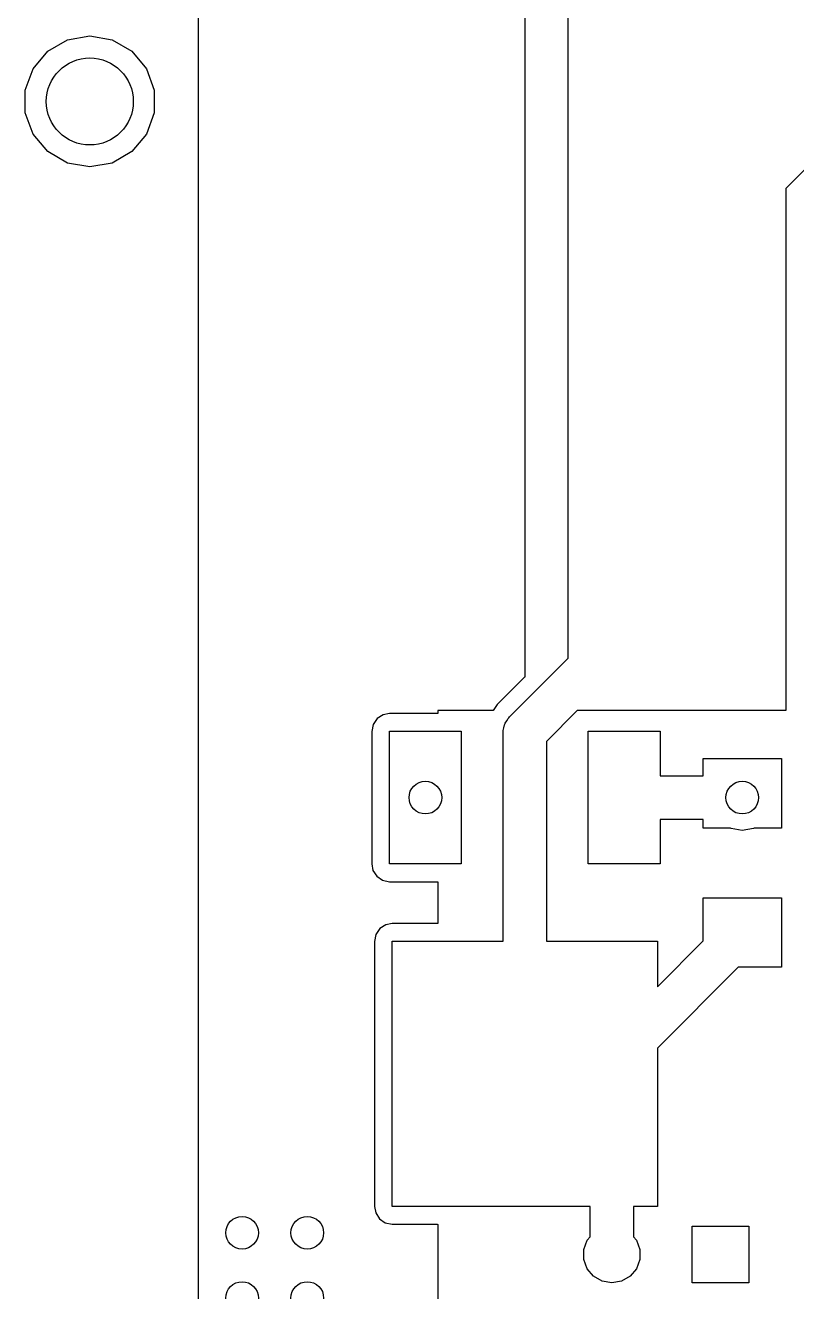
# Model space of a CAD drawing. Extents: x 0.3 to 75.7, y -92.7 to -2.
# Drawn here: x 0.52 to 18.25, y -52.35 to -23.25 of the extents above; entities that cross this region are included whole.
import ezdxf

# ---------------------------------------------------------------- set-up
doc = ezdxf.new("R2010")
doc.units = 0
doc.header["$MEASUREMENT"] = 0
doc.layers.add('BLACK', color=7, linetype='CONTINUOUS')

msp = doc.modelspace()

# ---------------------------------------------------------------- linework, layer by layer
at = {"layer": 'Black'}
for p, q in [((4.5, -57.987), (4.5, -21.5013)), ((22.9962, -22.0038), (18.0009, -26.9991)), ((12, -22.5013), (12, -38.2218)), ((13, -37.7929), (13, -22.5054)), ((1.485, -23.5851), (2, -23.4943)), ((2, -23.4943), (2.515, -23.5851)), ((0.696, -24.2471), (1.0321, -23.8465)), ((1.0321, -23.8465), (1.485, -23.5851)), ((2.515, -23.5851), (2.9679, -23.8465)), ((2.9679, -23.8465), (3.304, -24.2471)), ((0.5171, -24.7385), (0.696, -24.2471)), ((3.304, -24.2471), (3.4829, -24.7385)), ((0.5171, -25.2615), (0.5171, -24.7385)), ((3.4829, -24.7385), (3.4829, -25.2615)), ((0.696, -25.7529), (0.5171, -25.2615)), ((3.4829, -25.2615), (3.304, -25.7529)), ((1.0321, -26.1535), (0.696, -25.7529)), ((3.304, -25.7529), (2.9679, -26.1535)), ((1.485, -26.4149), (1.0321, -26.1535)), ((2.9679, -26.1535), (2.515, -26.4149)), ((2, -26.5057), (1.485, -26.4149)), ((2.515, -26.4149), (2, -26.5057)), ((18.0002, -27.0001), (18, -27.0013)), ((18, -27.0013), (18, -38.987)), ((18.0009, -26.9991), (18.0002, -27.0001)), ((11.6464, -39.1464), (13, -37.7929)), ((11.9962, -38.231), (11.3645, -38.8627)), ((11.9965, -38.2305), (11.9962, -38.231)), ((11.997, -38.2302), (11.9965, -38.2305)), ((11.9978, -38.2287), (11.997, -38.2302)), ((11.9988, -38.2273), (11.9978, -38.2287)), ((11.9989, -38.2268), (11.9988, -38.2273)), ((11.9992, -38.2263), (11.9989, -38.2268)), ((11.9995, -38.2246), (11.9992, -38.2263)), ((12, -38.223), (11.9995, -38.2246)), ((12, -38.2218), (11.9999, -38.2224)), ((11.9999, -38.2224), (12, -38.223)), ((10.0013, -39), (10.0002, -39.0002)), ((11.2658, -39), (10.0013, -39)), ((11.2676, -38.9997), (11.2658, -39)), ((11.2695, -38.9995), (11.2676, -38.9997)), ((11.2698, -38.9993), (11.2695, -38.9995)), ((11.2703, -38.9992), (11.2698, -38.9993)), ((11.2719, -38.9983), (11.2703, -38.9992)), ((11.2735, -38.9975), (11.2719, -38.9983)), ((11.2738, -38.9972), (11.2735, -38.9975)), ((11.2742, -38.997), (11.2738, -38.9972)), ((11.2754, -38.9955), (11.2742, -38.997)), ((11.2766, -38.9942), (11.2754, -38.9955)), ((11.3645, -38.8627), (11.2766, -38.9942)), ((13.2071, -39), (12.5, -39.7071)), ((17.987, -39), (13.2071, -39)), ((17.9881, -38.9998), (17.987, -39)), ((17.9893, -38.9998), (17.9881, -38.9998)), ((17.9903, -38.9994), (17.9893, -38.9998)), ((17.9914, -38.9992), (17.9903, -38.9994)), ((17.9924, -38.9986), (17.9914, -38.9992)), ((17.9935, -38.9983), (17.9924, -38.9986)), ((17.9944, -38.9975), (17.9935, -38.9983)), ((17.9954, -38.997), (17.9944, -38.9975)), ((17.9961, -38.9961), (17.9954, -38.997)), ((17.997, -38.9954), (17.9961, -38.9961)), ((17.9975, -38.9944), (17.997, -38.9954)), ((17.9983, -38.9935), (17.9975, -38.9944)), ((17.9986, -38.9924), (17.9983, -38.9935)), ((17.9992, -38.9914), (17.9986, -38.9924)), ((17.9994, -38.9903), (17.9992, -38.9914)), ((17.9998, -38.9893), (17.9994, -38.9903)), ((18, -38.987), (17.9998, -38.9881)), ((17.9998, -38.9881), (17.9998, -38.9893)), ((8.6041, -39.1837), (8.5128, -39.3173)), ((8.7403, -39.096), (8.6041, -39.1837)), ((8.8897, -39.0679), (8.7403, -39.096)), ((9.987, -39.0679), (8.8897, -39.0679)), ((9.9881, -39.0677), (9.987, -39.0679)), ((9.9893, -39.0677), (9.9881, -39.0677)), ((9.9903, -39.0673), (9.9893, -39.0677)), ((9.9915, -39.0671), (9.9903, -39.0673)), ((9.9924, -39.0666), (9.9915, -39.0671)), ((9.9935, -39.0662), (9.9924, -39.0666)), ((9.9944, -39.0654), (9.9935, -39.0662)), ((9.9954, -39.0649), (9.9944, -39.0654)), ((9.9961, -39.064), (9.9954, -39.0649)), ((9.997, -39.0633), (9.9961, -39.064)), ((9.9975, -39.0623), (9.997, -39.0633)), ((9.9983, -39.0614), (9.9975, -39.0623)), ((9.9986, -39.0603), (9.9983, -39.0614)), ((9.9992, -39.0594), (9.9986, -39.0603)), ((9.9994, -39.0582), (9.9992, -39.0594)), ((9.9998, -39.0572), (9.9994, -39.0582)), ((10, -39.0549), (9.9998, -39.056)), ((9.9998, -39.056), (9.9998, -39.0572)), ((10.0002, -39.0002), (10, -39.0012)), ((10, -39.0012), (10, -39.0549)), ((11.5412, -39.3099), (11.5468, -39.2887)), ((11.5468, -39.2887), (11.5843, -39.2352)), ((11.5843, -39.2352), (11.617, -39.1786)), ((11.617, -39.1786), (11.6338, -39.1645)), ((11.6338, -39.1645), (11.6464, -39.1464)), ((8.5128, -39.3173), (8.4804, -39.4773)), ((8.4804, -39.4773), (8.4804, -42.5228)), ((8.8885, -42.524), (8.8885, -39.476)), ((8.8885, -39.476), (10.5395, -39.476)), ((10.5395, -39.476), (10.5395, -42.524)), ((11.5, -39.5), (11.5038, -39.4783)), ((11.5, -44.302), (11.5, -39.5)), ((11.5019, -39.4564), (11.5188, -39.3933)), ((11.5038, -39.4783), (11.5019, -39.4564)), ((11.5188, -39.3933), (11.5302, -39.329)), ((11.5302, -39.329), (11.5412, -39.3099)), ((13.4605, -42.524), (13.4605, -39.476)), ((13.4605, -39.476), (15.1115, -39.476)), ((15.1115, -39.476), (15.1115, -40.5)), ((12.5, -39.7071), (12.5, -44.302)), ((16.1, -40.5), (16.1, -40.1)), ((16.1, -40.1), (17.9, -40.1)), ((17.9, -40.1), (17.9, -41.7)), ((15.1115, -40.5), (16.1, -40.5)), ((16.1, -41.5), (15.1115, -41.5)), ((15.1115, -41.5), (15.1115, -42.524)), ((16.1, -41.7), (16.1, -41.5)), ((16.7296, -41.7), (16.1, -41.7)), ((16.7425, -41.7075), (16.7296, -41.7)), ((17, -41.7529), (16.7425, -41.7075)), ((17.2575, -41.7075), (17, -41.7529)), ((17.2704, -41.7), (17.2575, -41.7075)), ((17.9, -41.7), (17.2704, -41.7)), ((8.4804, -42.5228), (8.5085, -42.6721)), ((8.5085, -42.6721), (8.5962, -42.8084)), ((10.5395, -42.524), (8.8885, -42.524)), ((15.1115, -42.524), (13.4605, -42.524)), ((8.5962, -42.8084), (8.7298, -42.8997)), ((8.7298, -42.8997), (8.8898, -42.9321)), ((8.8898, -42.9321), (9.987, -42.9321)), ((9.987, -42.9321), (9.9881, -42.9323)), ((9.9881, -42.9323), (9.9893, -42.9323)), ((9.9893, -42.9323), (9.9903, -42.9327)), ((9.9903, -42.9327), (9.9915, -42.9329)), ((9.9915, -42.9329), (9.9924, -42.9334)), ((9.9924, -42.9334), (9.9935, -42.9338)), ((9.9935, -42.9338), (9.9944, -42.9346)), ((9.9944, -42.9346), (9.9954, -42.9351)), ((9.9954, -42.9351), (9.9961, -42.936)), ((9.9961, -42.936), (9.997, -42.9367)), ((9.997, -42.9367), (9.9975, -42.9377)), ((9.9975, -42.9377), (9.9983, -42.9386)), ((9.9983, -42.9386), (9.9986, -42.9397)), ((9.9986, -42.9397), (9.9992, -42.9406)), ((9.9992, -42.9406), (9.9994, -42.9418)), ((9.9994, -42.9418), (9.9998, -42.9428)), ((9.9998, -42.9428), (9.9998, -42.944)), ((9.9998, -42.944), (10, -42.9451)), ((10, -42.9451), (10, -43.8809)), ((16.1, -44.2929), (16.1, -43.3)), ((16.1, -43.3), (17.9, -43.3)), ((17.9, -43.3), (17.9, -44.9)), ((8.8039, -43.922), (8.6676, -44.0097)), ((8.9532, -43.8939), (8.8039, -43.922)), ((9.987, -43.8939), (8.9532, -43.8939)), ((9.9881, -43.8937), (9.987, -43.8939)), ((9.9893, -43.8937), (9.9881, -43.8937)), ((9.9903, -43.8933), (9.9893, -43.8937)), ((9.9915, -43.8931), (9.9903, -43.8933)), ((9.9924, -43.8926), (9.9915, -43.8931)), ((9.9935, -43.8922), (9.9924, -43.8926)), ((9.9944, -43.8914), (9.9935, -43.8922)), ((9.9954, -43.8909), (9.9944, -43.8914)), ((9.9961, -43.89), (9.9954, -43.8909)), ((9.997, -43.8893), (9.9961, -43.89)), ((9.9975, -43.8883), (9.997, -43.8893)), ((9.9983, -43.8874), (9.9975, -43.8883)), ((9.9986, -43.8863), (9.9983, -43.8874)), ((9.9992, -43.8854), (9.9986, -43.8863)), ((9.9994, -43.8842), (9.9992, -43.8854)), ((9.9998, -43.8832), (9.9994, -43.8842)), ((10, -43.8809), (9.9998, -43.882)), ((9.9998, -43.882), (9.9998, -43.8832)), ((8.5763, -44.1433), (8.5439, -44.3033)), ((8.6676, -44.0097), (8.5763, -44.1433)), ((8.5439, -44.3033), (8.5439, -50.3968)), ((8.952, -50.398), (8.952, -44.302)), ((8.952, -44.302), (11.5, -44.302)), ((12.5, -44.302), (15.048, -44.302)), ((15.048, -45.3449), (16.1, -44.2929)), ((15.048, -44.302), (15.048, -45.3449)), ((16.9071, -44.9), (15.048, -46.7591)), ((17.9, -44.9), (16.9071, -44.9)), ((15.048, -46.7591), (15.048, -50.398)), ((8.5439, -50.3968), (8.572, -50.5461)), ((8.572, -50.5461), (8.6597, -50.6824)), ((13.5, -50.398), (8.952, -50.398)), ((13.5, -51.0962), (13.5, -50.398)), ((15.048, -50.398), (14.5, -50.398)), ((14.5, -50.398), (14.5, -51.0962)), ((8.6597, -50.6824), (8.7933, -50.7737)), ((8.7933, -50.7737), (8.9533, -50.8061)), ((8.9533, -50.8061), (9.987, -50.8061)), ((9.987, -50.8061), (9.9881, -50.8063)), ((9.9881, -50.8063), (9.9893, -50.8063)), ((9.9893, -50.8063), (9.9903, -50.8067)), ((9.9903, -50.8067), (9.9915, -50.8069)), ((9.9915, -50.8069), (9.9924, -50.8074)), ((9.9924, -50.8074), (9.9935, -50.8078)), ((9.9935, -50.8078), (9.9944, -50.8086)), ((9.9944, -50.8086), (9.9954, -50.8091)), ((9.9954, -50.8091), (9.9961, -50.81)), ((9.9961, -50.81), (9.997, -50.8107)), ((9.997, -50.8107), (9.9975, -50.8117)), ((9.9975, -50.8117), (9.9983, -50.8126)), ((9.9983, -50.8126), (9.9986, -50.8137)), ((9.9986, -50.8137), (9.9992, -50.8146)), ((9.9992, -50.8146), (9.9994, -50.8158)), ((9.9994, -50.8158), (9.9998, -50.8168)), ((9.9998, -50.8168), (9.9998, -50.818)), ((9.9998, -50.818), (10, -50.8191)), ((10, -50.8191), (10, -53.0987)), ((15.85, -52.15), (15.85, -50.85)), ((15.85, -50.85), (17.15, -50.85)), ((17.15, -50.85), (17.15, -52.15)), ((13.3574, -51.3867), (13.4349, -51.1738)), ((13.4349, -51.1738), (13.5, -51.0962)), ((14.5, -51.0962), (14.5651, -51.1738)), ((14.5651, -51.1738), (14.6426, -51.3867)), ((13.3574, -51.6133), (13.3574, -51.3867)), ((14.6426, -51.3867), (14.6426, -51.6133)), ((13.4349, -51.8262), (13.3574, -51.6133)), ((14.6426, -51.6133), (14.5651, -51.8262)), ((13.5806, -51.9998), (13.4349, -51.8262)), ((13.7768, -52.1131), (13.5806, -51.9998)), ((14.4194, -51.9998), (14.2232, -52.1131)), ((14.5651, -51.8262), (14.4194, -51.9998)), ((14, -52.1525), (13.7768, -52.1131)), ((14.2232, -52.1131), (14, -52.1525)), ((17.15, -52.15), (15.85, -52.15))]:
    msp.add_line(p, q, dxfattribs=at)
for centre, radius in [((2, -25), 1), ((9.714, -41), 0.375), ((17, -41), 0.375), ((5.5, -51), 0.375), ((7, -51), 0.375), ((5.5, -52.5), 0.375), ((7, -52.5), 0.375)]:
    msp.add_circle(centre, radius, dxfattribs=at)

doc.saveas('drawing.dxf')
